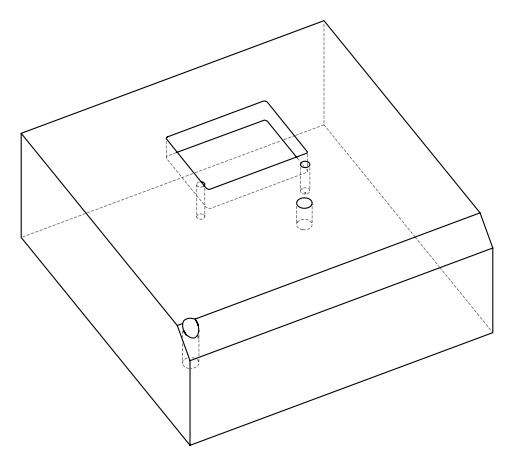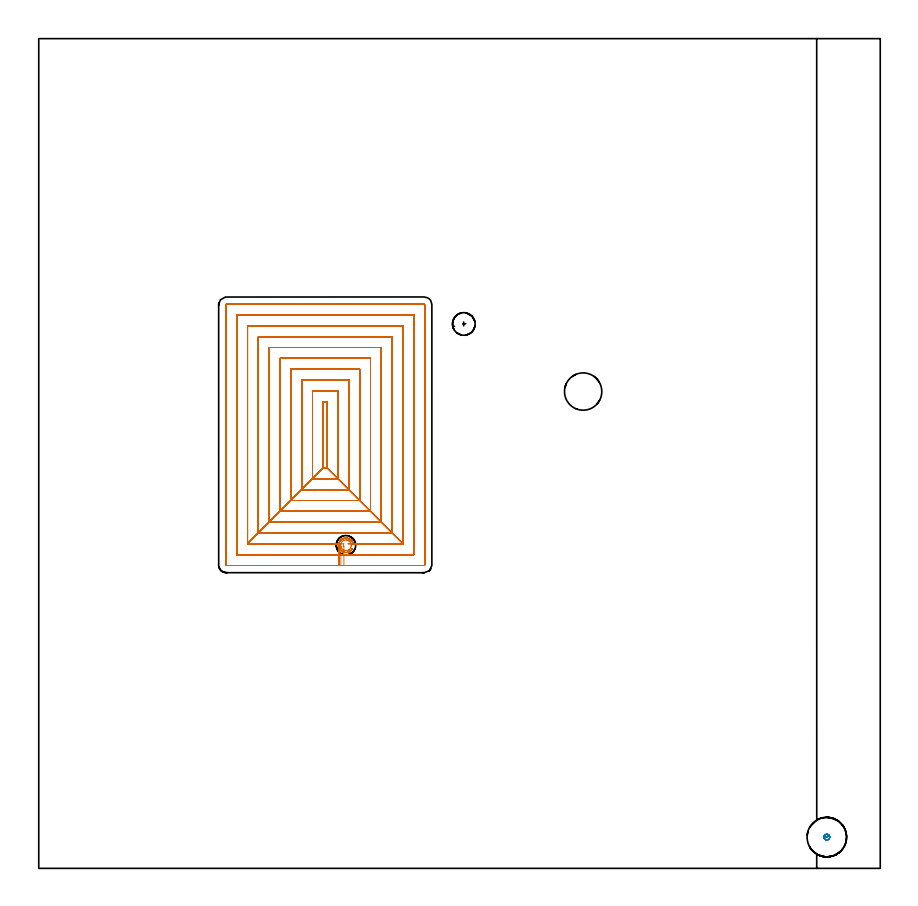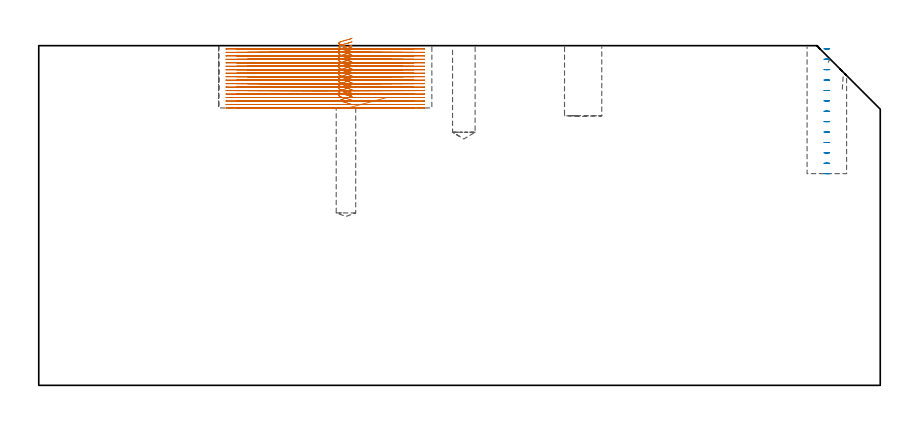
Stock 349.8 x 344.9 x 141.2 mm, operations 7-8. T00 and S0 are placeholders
(PLAN: 8 operations, 6 tool changes, 112.7 min)
(1 INDEXABLE_INSERT_DRILL_BLIND_HOLE_FROM_SOLID | STEP1POCKET | NXT0302_002 | 0.13 min | 5507 mm3)
(2 SPOT_DRILL | STEP1POCKET_1 | NXT0321_9005460120000 | 0.03 min | 2806 mm3)
(3 SPOT_DRILL_1 | STEP1POCKET_2 | NXT0321_9005460120000 | 0.03 min | 11 mm3)
(4 DRILL_BLIND_HOLE_INTO_CENTER | STEP1POCKET_1 | NXT0301_052 | 0.2 min | 2282 mm3)
(5 DRILL_BLIND_HOLE_INTO_CENTER_1 | STEP1POCKET_2 | UGT0301_209 | 0.16 min | 2552 mm3)
(6 AREA_MILL | FG_CHAMFER_SURFACE | UGT0205_001 | 27.6 min | 120172 mm3)
(7 MILL_RECTANGULAR_POCKET | POCKET_RECTANGULAR_STRAIGHT | NXT0201_008 | Follow Part, ap 1.5, ae 75% | 83.96 min | 259935 mm3)
(8 MILL_BLIND_HOLE_FROM_SOLID_MATERIAL | STEP1POCKET_3 | UGT0201_132 | Spiral | 0.6 min | 10312 mm3)
(TOOL NXT0302_002 | Index. Insert Drill 15.5mm [880-D1550L20-05] | D15.5 PA176 FL78 Z2)
(TOOL NXT0321_9005460120000 | NC Spot Drill, 142deg, 12mm, Carbide, Uncoated | D12 PA142 FL30 Z2)
(TOOL NXT0301_052 | Carbide Drill 8.1mm [860.1-0810-024A1-MM 2214] | D8.1 PA140 FL47 Z2)
(TOOL UGT0301_209 | Twist Drill 9.4 mm | D9.4 PA118 FL78 Z2)
(TOOL UGT0205_001 | Chamfer Mill 20 x 3 x 45 deg. | D20 FL50 Z2)
(TOOL NXT0201_008 | ENDMILL 6mm [2P460-0600-NA 1630] | D6 FL26 Z6)
(TOOL UGT0201_132 | Carbide End Mill 14.0 | D14 FL30 Z4)
(OP 7 MILL_RECTANGULAR_POCKET)
G17 G21 G94 G90
T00 M6
G54
G17 G0 G90 X130.256 Y132.738 S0 M3
G43 Z151.3 H1
Z144.3
G94 G1 X129.957 Y132.316 Z144.162 F250.
X129.494 Y131.888 Z143.993
X129.286 Y131.757 Z143.927
X128.839 Y131.526 Z143.792
X128.611 Y131.434 Z143.726
X127.929 Y131.306 Z143.54
X127.235 Y131.336 Z143.354
X126.567 Y131.522 Z143.168
X125.958 Y131.855 Z142.982
X125.441 Y132.318 Z142.796
X125.293 Y132.515 Z142.73
X125.054 Y132.9 Z142.609
X124.94 Y133.117 Z142.543
X124.75 Y133.736 Z142.37
X124.698 Y134.381 Z142.196
X124.785 Y135.023 Z142.023
X125.008 Y135.631 Z141.849
X125.355 Y136.177 Z141.676
X125.812 Y136.636 Z141.502
X126.356 Y136.987 Z141.329
X126.963 Y137.213 Z141.155
X127.605 Y137.303 Z140.982
X127.849 Y137.291 Z140.916
X128.094 Y137.279 Z140.85
X128.679 Y137.141 Z140.69
X129.224 Y136.889 Z140.529
X129.709 Y136.534 Z140.368
X130.113 Y136.089 Z140.207
X130.421 Y135.573 Z140.046
X130.506 Y135.344 Z139.98
X130.587 Y135.127 Z139.918
X130.633 Y134.9 Z139.856
X151.4 F500.
Y225.5
X86.8
Y134.9
X118.3 Y166.4
X119.9
Y194.
X118.3
Y166.4
X113.8 Y161.9
X124.4
Y198.5
X113.8
Y161.9
X109.3 Y157.4
X128.9
Y203.
X109.3
Y157.4
X104.8 Y152.9
X133.4
Y207.5
X104.8
Y152.9
X100.3 Y148.4
X137.9
Y212.
X100.3
Y148.4
X95.8 Y143.9
X142.4
Y216.5
X95.8
Y143.9
X91.3 Y139.4
X146.9
Y221.
X91.3
Y139.4
X86.8 Y134.9
X124.768
G3 X124.768 Y133.7 R2.995
G1 Y130.4
X155.9
Y230.
X82.3
Y130.4
X124.768
Y125.9
X160.2
G3 X160.4 Y126.1 R0.2
G1 Y234.3
G3 X160.2 Y234.5 R0.2
G1 X78.
G3 X77.8 Y234.3 R0.2
G1 Y126.1
G3 X78. Y125.9 R0.2
G1 X124.768
X125.768
G0 X130.256 Y132.738 Z142.856
G1 X129.957 Y132.316 Z142.717 F250.
X129.494 Y131.888 Z142.548
X129.286 Y131.757 Z142.483
X128.839 Y131.526 Z142.348
X128.611 Y131.434 Z142.282
X127.929 Y131.306 Z142.096
X127.235 Y131.336 Z141.91
X126.567 Y131.522 Z141.724
X125.958 Y131.855 Z141.538
X125.441 Y132.318 Z141.352
X125.293 Y132.515 Z141.286
X125.054 Y132.9 Z141.164
X124.94 Y133.117 Z141.099
X124.75 Y133.736 Z140.925
X124.698 Y134.381 Z140.752
X124.785 Y135.023 Z140.578
X125.008 Y135.631 Z140.405
X125.355 Y136.177 Z140.231
X125.812 Y136.636 Z140.058
X126.356 Y136.987 Z139.884
X126.963 Y137.213 Z139.711
X127.605 Y137.303 Z139.537
X127.849 Y137.291 Z139.472
X128.094 Y137.279 Z139.406
X128.679 Y137.141 Z139.245
X129.224 Y136.889 Z139.084
X129.709 Y136.534 Z138.923
X130.113 Y136.089 Z138.762
X130.421 Y135.573 Z138.601
X130.506 Y135.344 Z138.535
X130.587 Y135.127 Z138.473
X130.633 Y134.9 Z138.411
X151.4 F500.
Y225.5
X86.8
Y134.9
X118.3 Y166.4
X119.9
Y194.
X118.3
Y166.4
X113.8 Y161.9
X124.4
Y198.5
X113.8
Y161.9
X109.3 Y157.4
X128.9
Y203.
X109.3
Y157.4
X104.8 Y152.9
X133.4
Y207.5
X104.8
Y152.9
X100.3 Y148.4
X137.9
Y212.
X100.3
Y148.4
X95.8 Y143.9
X142.4
Y216.5
X95.8
Y143.9
X91.3 Y139.4
X146.9
Y221.
X91.3
Y139.4
X86.8 Y134.9
X124.768
G3 X124.768 Y133.7 R2.995
G1 Y130.4
X155.9
Y230.
X82.3
Y130.4
X124.768
Y125.9
X160.2
G3 X160.4 Y126.1 R0.2
G1 Y234.3
G3 X160.2 Y234.5 R0.2
G1 X78.
G3 X77.8 Y234.3 R0.2
G1 Y126.1
G3 X78. Y125.9 R0.2
G1 X124.768
X125.768
G0 X130.256 Y132.738 Z141.411
G1 X129.957 Y132.316 Z141.273 F250.
X129.494 Y131.888 Z141.104
X129.286 Y131.757 Z141.038
X128.839 Y131.526 Z140.903
X128.611 Y131.434 Z140.837
X127.929 Y131.306 Z140.651
X127.235 Y131.336 Z140.465
X126.567 Y131.522 Z140.279
X125.958 Y131.855 Z140.093
X125.441 Y132.318 Z139.907
X125.293 Y132.515 Z139.841
X125.054 Y132.9 Z139.72
X124.94 Y133.117 Z139.654
X124.75 Y133.736 Z139.481
X124.698 Y134.381 Z139.307
X124.785 Y135.023 Z139.134
X125.008 Y135.631 Z138.96
X125.355 Y136.177 Z138.787
X125.812 Y136.636 Z138.613
X126.356 Y136.987 Z138.44
X126.963 Y137.213 Z138.266
X127.605 Y137.303 Z138.093
X127.849 Y137.291 Z138.027
X128.094 Y137.279 Z137.962
X128.679 Y137.141 Z137.801
X129.224 Y136.889 Z137.64
X129.709 Y136.534 Z137.479
X130.113 Y136.089 Z137.318
X130.421 Y135.573 Z137.157
X130.506 Y135.344 Z137.091
X130.587 Y135.127 Z137.029
X130.633 Y134.9 Z136.967
X151.4 F500.
Y225.5
X86.8
Y134.9
X118.3 Y166.4
X119.9
Y194.
X118.3
Y166.4
X113.8 Y161.9
X124.4
Y198.5
X113.8
Y161.9
X109.3 Y157.4
X128.9
Y203.
X109.3
Y157.4
X104.8 Y152.9
X133.4
Y207.5
X104.8
Y152.9
X100.3 Y148.4
X137.9
Y212.
X100.3
Y148.4
X95.8 Y143.9
X142.4
Y216.5
X95.8
Y143.9
X91.3 Y139.4
X146.9
Y221.
X91.3
Y139.4
X86.8 Y134.9
X124.768
G3 X124.768 Y133.7 R2.995
G1 Y130.4
X155.9
Y230.
X82.3
Y130.4
X124.768
Y125.9
X160.2
G3 X160.4 Y126.1 R0.2
G1 Y234.3
G3 X160.2 Y234.5 R0.2
G1 X78.
G3 X77.8 Y234.3 R0.2
G1 Y126.1
G3 X78. Y125.9 R0.2
G1 X124.768
X125.768
G0 X130.256 Y132.738 Z139.967
G1 X129.957 Y132.316 Z139.828 F250.
X129.494 Y131.888 Z139.659
X129.286 Y131.757 Z139.594
X128.839 Y131.526 Z139.459
X128.611 Y131.434 Z139.393
X127.929 Y131.306 Z139.207
X127.235 Y131.336 Z139.021
X126.567 Y131.522 Z138.835
X125.958 Y131.855 Z138.649
X125.441 Y132.318 Z138.463
X125.293 Y132.515 Z138.397
X125.054 Y132.9 Z138.276
X124.94 Y133.117 Z138.21
X124.75 Y133.736 Z138.036
X124.698 Y134.381 Z137.863
X124.785 Y135.023 Z137.689
X125.008 Y135.631 Z137.516
X125.355 Y136.177 Z137.342
X125.812 Y136.636 Z137.169
X126.356 Y136.987 Z136.995
X126.963 Y137.213 Z136.822
X127.605 Y137.303 Z136.648
X127.849 Y137.291 Z136.583
X128.094 Y137.279 Z136.517
X128.679 Y137.141 Z136.356
X129.224 Y136.889 Z136.195
X129.709 Y136.534 Z136.034
X130.113 Y136.089 Z135.873
X130.421 Y135.573 Z135.712
X130.506 Y135.344 Z135.646
X130.587 Y135.127 Z135.584
X130.633 Y134.9 Z135.522
X151.4 F500.
Y225.5
X86.8
Y134.9
X118.3 Y166.4
X119.9
Y194.
X118.3
Y166.4
X113.8 Y161.9
X124.4
Y198.5
X113.8
Y161.9
X109.3 Y157.4
X128.9
Y203.
X109.3
Y157.4
X104.8 Y152.9
X133.4
Y207.5
X104.8
Y152.9
X100.3 Y148.4
X137.9
Y212.
X100.3
Y148.4
X95.8 Y143.9
X142.4
Y216.5
X95.8
Y143.9
X91.3 Y139.4
X146.9
Y221.
X91.3
Y139.4
X86.8 Y134.9
X124.768
G3 X124.768 Y133.7 R2.995
G1 Y130.4
X155.9
Y230.
X82.3
Y130.4
X124.768
Y125.9
X160.2
G3 X160.4 Y126.1 R0.2
G1 Y234.3
G3 X160.2 Y234.5 R0.2
G1 X78.
G3 X77.8 Y234.3 R0.2
G1 Y126.1
G3 X78. Y125.9 R0.2
G1 X124.768
X125.768
G0 X130.257 Y132.738 Z138.522
G1 X130.182 Y132.607 Z138.482 F250.
X129.868 Y132.219 Z138.348
X129.495 Y131.888 Z138.215
X129.287 Y131.758 Z138.149
X128.835 Y131.525 Z138.013
X128.341 Y131.364 Z137.873
X127.706 Y131.298 Z137.702
X127.072 Y131.366 Z137.531
X126.465 Y131.565 Z137.36
X125.914 Y131.887 Z137.189
X125.442 Y132.317 Z137.018
X125.293 Y132.515 Z136.952
X125.054 Y132.9 Z136.83
X124.94 Y133.117 Z136.765
X124.756 Y133.713 Z136.598
X124.698 Y134.333 Z136.431
X124.77 Y134.952 Z136.264
X124.966 Y135.543 Z136.097
X125.085 Y135.757 Z136.031
X125.204 Y135.971 Z135.966
X125.516 Y136.362 Z135.832
X125.887 Y136.695 Z135.698
X126.094 Y136.827 Z135.632
X126.47 Y137.03 Z135.518
X126.693 Y137.13 Z135.452
X126.962 Y137.212 Z135.377
X127.204 Y137.253 Z135.311
X127.446 Y137.293 Z135.246
X128.054 Y137.281 Z135.083
X128.647 Y137.148 Z134.92
X129.202 Y136.898 Z134.757
X129.695 Y136.542 Z134.594
X130.106 Y136.095 Z134.431
X130.42 Y135.574 Z134.268
X130.506 Y135.344 Z134.202
X130.587 Y135.127 Z134.14
X130.633 Y134.9 Z134.078
X151.4 F500.
Y225.5
X86.8
Y134.9
X118.3 Y166.4
X119.9
Y194.
X118.3
Y166.4
X113.8 Y161.9
X124.4
Y198.5
X113.8
Y161.9
X109.3 Y157.4
X128.9
Y203.
X109.3
Y157.4
X104.8 Y152.9
X133.4
Y207.5
X104.8
Y152.9
X100.3 Y148.4
X137.9
Y212.
X100.3
Y148.4
X95.8 Y143.9
X142.4
Y216.5
X95.8
Y143.9
X91.3 Y139.4
X146.9
Y221.
X91.3
Y139.4
X86.8 Y134.9
X124.769
G3 X124.769 Y133.7 R3.006
G1 Y130.4
X155.9
Y230.
X82.3
Y130.4
X124.769
Y125.9
X160.2
G3 X160.4 Y126.1 R0.2
G1 Y234.3
G3 X160.2 Y234.5 R0.2
G1 X78.
G3 X77.8 Y234.3 R0.2
G1 Y126.1
G3 X78. Y125.9 R0.2
G1 X124.769
X125.769
G0 X130.257 Y132.738 Z137.078
G1 X130.182 Y132.607 Z137.038 F250.
X129.868 Y132.219 Z136.904
X129.495 Y131.888 Z136.77
X129.287 Y131.758 Z136.704
X128.835 Y131.525 Z136.568
X128.341 Y131.364 Z136.429
X127.706 Y131.298 Z136.258
X127.072 Y131.366 Z136.087
X126.465 Y131.565 Z135.916
X125.914 Y131.887 Z135.745
X125.442 Y132.317 Z135.574
X125.293 Y132.515 Z135.507
X125.054 Y132.9 Z135.386
X124.94 Y133.117 Z135.32
X124.756 Y133.713 Z135.153
X124.698 Y134.333 Z134.986
X124.77 Y134.952 Z134.819
X124.966 Y135.543 Z134.652
X125.085 Y135.757 Z134.587
X125.204 Y135.971 Z134.521
X125.516 Y136.362 Z134.387
X125.887 Y136.695 Z134.253
X126.094 Y136.827 Z134.188
X126.47 Y137.03 Z134.073
X126.693 Y137.13 Z134.008
X126.962 Y137.212 Z133.932
X127.204 Y137.253 Z133.867
X127.446 Y137.293 Z133.801
X128.054 Y137.281 Z133.638
X128.647 Y137.148 Z133.475
X129.202 Y136.898 Z133.312
X129.695 Y136.542 Z133.149
X130.106 Y136.095 Z132.986
X130.42 Y135.574 Z132.823
X130.506 Y135.344 Z132.758
X130.587 Y135.127 Z132.696
X130.633 Y134.9 Z132.634
X151.4 F500.
Y225.5
X86.8
Y134.9
X118.3 Y166.4
X119.9
Y194.
X118.3
Y166.4
X113.8 Y161.9
X124.4
Y198.5
X113.8
Y161.9
X109.3 Y157.4
X128.9
Y203.
X109.3
Y157.4
X104.8 Y152.9
X133.4
Y207.5
X104.8
Y152.9
X100.3 Y148.4
X137.9
Y212.
X100.3
Y148.4
X95.8 Y143.9
X142.4
Y216.5
X95.8
Y143.9
X91.3 Y139.4
X146.9
Y221.
X91.3
Y139.4
X86.8 Y134.9
X124.769
G3 X124.769 Y133.7 R3.006
G1 Y130.4
X155.9
Y230.
X82.3
Y130.4
X124.769
Y125.9
X160.2
G3 X160.4 Y126.1 R0.2
G1 Y234.3
G3 X160.2 Y234.5 R0.2
G1 X78.
G3 X77.8 Y234.3 R0.2
G1 Y126.1
G3 X78. Y125.9 R0.2
G1 X124.769
X125.769
G0 X130.256 Y132.738 Z135.634
G1 X129.957 Y132.316 Z135.495 F250.
X129.494 Y131.888 Z135.326
X129.286 Y131.757 Z135.26
X128.839 Y131.526 Z135.125
X128.611 Y131.434 Z135.059
X127.929 Y131.306 Z134.873
X127.235 Y131.336 Z134.687
X126.567 Y131.522 Z134.501
X125.958 Y131.855 Z134.316
X125.441 Y132.318 Z134.13
X125.293 Y132.515 Z134.064
X125.054 Y132.9 Z133.942
X124.94 Y133.117 Z133.877
X124.75 Y133.736 Z133.703
X124.698 Y134.381 Z133.53
X124.785 Y135.023 Z133.356
X125.008 Y135.631 Z133.183
X125.355 Y136.177 Z133.009
X125.812 Y136.636 Z132.836
X126.356 Y136.987 Z132.662
X126.963 Y137.213 Z132.489
X127.605 Y137.303 Z132.315
X127.849 Y137.291 Z132.249
X128.094 Y137.279 Z132.184
X128.679 Y137.141 Z132.023
X129.224 Y136.889 Z131.862
X129.709 Y136.534 Z131.701
X130.113 Y136.089 Z131.54
X130.421 Y135.573 Z131.379
X130.506 Y135.344 Z131.313
X130.587 Y135.127 Z131.251
X130.633 Y134.9 Z131.189
X151.4 F500.
Y225.5
X86.8
Y134.9
X118.3 Y166.4
X119.9
Y194.
X118.3
Y166.4
X113.8 Y161.9
X124.4
Y198.5
X113.8
Y161.9
X109.3 Y157.4
X128.9
Y203.
X109.3
Y157.4
X104.8 Y152.9
X133.4
Y207.5
X104.8
Y152.9
X100.3 Y148.4
X137.9
Y212.
X100.3
Y148.4
X95.8 Y143.9
X142.4
Y216.5
X95.8
Y143.9
X91.3 Y139.4
X146.9
Y221.
X91.3
Y139.4
X86.8 Y134.9
X124.768
G3 X124.768 Y133.7 R2.995
G1 Y130.4
X155.9
Y230.
X82.3
Y130.4
X124.768
Y125.9
X160.2
G3 X160.4 Y126.1 R0.2
G1 Y234.3
G3 X160.2 Y234.5 R0.2
G1 X78.
G3 X77.8 Y234.3 R0.2
G1 Y126.1
G3 X78. Y125.9 R0.2
G1 X124.768
X125.768
G0 X130.256 Y132.738 Z134.189
G1 X129.957 Y132.316 Z134.05 F250.
X129.494 Y131.888 Z133.881
X129.286 Y131.757 Z133.816
X128.839 Y131.526 Z133.681
X128.611 Y131.434 Z133.615
X127.929 Y131.306 Z133.429
X127.235 Y131.336 Z133.243
X126.567 Y131.522 Z133.057
X125.958 Y131.855 Z132.871
X125.441 Y132.318 Z132.685
X125.293 Y132.515 Z132.619
X125.054 Y132.9 Z132.498
X124.94 Y133.117 Z132.432
X124.75 Y133.736 Z132.259
X124.698 Y134.381 Z132.085
X124.785 Y135.023 Z131.912
X125.008 Y135.631 Z131.738
X125.355 Y136.177 Z131.565
X125.812 Y136.636 Z131.391
X126.356 Y136.987 Z131.218
X126.963 Y137.213 Z131.044
X127.605 Y137.303 Z130.871
X127.849 Y137.291 Z130.805
X128.094 Y137.279 Z130.739
X128.679 Y137.141 Z130.578
X129.224 Y136.889 Z130.417
X129.709 Y136.534 Z130.256
X130.113 Y136.089 Z130.095
X130.421 Y135.573 Z129.934
X130.506 Y135.344 Z129.869
X130.587 Y135.127 Z129.807
X130.633 Y134.9 Z129.745
X151.4 F500.
Y225.5
X86.8
Y134.9
X118.3 Y166.4
X119.9
Y194.
X118.3
Y166.4
X113.8 Y161.9
X124.4
Y198.5
X113.8
Y161.9
X109.3 Y157.4
X128.9
Y203.
X109.3
Y157.4
X104.8 Y152.9
X133.4
Y207.5
X104.8
Y152.9
X100.3 Y148.4
X137.9
Y212.
X100.3
Y148.4
X95.8 Y143.9
X142.4
Y216.5
X95.8
Y143.9
X91.3 Y139.4
X146.9
Y221.
X91.3
Y139.4
X86.8 Y134.9
X124.768
G3 X124.768 Y133.7 R2.995
G1 Y130.4
X155.9
Y230.
X82.3
Y130.4
X124.768
Y125.9
X160.2
G3 X160.4 Y126.1 R0.2
G1 Y234.3
G3 X160.2 Y234.5 R0.2
G1 X78.
G3 X77.8 Y234.3 R0.2
G1 Y126.1
G3 X78. Y125.9 R0.2
G1 X124.768
X125.768
G0 X130.256 Y132.738 Z132.745
G1 X129.957 Y132.316 Z132.606 F250.
X129.494 Y131.888 Z132.437
X129.286 Y131.757 Z132.371
X128.839 Y131.526 Z132.236
X128.611 Y131.434 Z132.17
X127.929 Y131.306 Z131.985
X127.235 Y131.336 Z131.799
X126.567 Y131.522 Z131.613
X125.958 Y131.855 Z131.427
X125.441 Y132.318 Z131.241
X125.293 Y132.515 Z131.175
X125.054 Y132.9 Z131.053
X124.94 Y133.117 Z130.988
X124.75 Y133.736 Z130.814
X124.698 Y134.381 Z130.641
X124.785 Y135.023 Z130.467
X125.008 Y135.631 Z130.294
X125.355 Y136.177 Z130.12
X125.812 Y136.636 Z129.947
X126.356 Y136.987 Z129.773
X126.963 Y137.213 Z129.6
X127.605 Y137.303 Z129.426
X127.849 Y137.291 Z129.36
X128.094 Y137.279 Z129.295
X128.679 Y137.141 Z129.134
X129.224 Y136.889 Z128.973
X129.709 Y136.534 Z128.812
X130.113 Y136.089 Z128.651
X130.421 Y135.573 Z128.49
X130.506 Y135.344 Z128.424
X130.587 Y135.127 Z128.362
X130.633 Y134.9 Z128.3
X151.4 F500.
Y225.5
X86.8
Y134.9
X118.3 Y166.4
X119.9
Y194.
X118.3
Y166.4
X113.8 Y161.9
X124.4
Y198.5
X113.8
Y161.9
X109.3 Y157.4
X128.9
Y203.
X109.3
Y157.4
X104.8 Y152.9
X133.4
Y207.5
X104.8
Y152.9
X100.3 Y148.4
X137.9
Y212.
X100.3
Y148.4
X95.8 Y143.9
X142.4
Y216.5
X95.8
Y143.9
X91.3 Y139.4
X146.9
Y221.
X91.3
Y139.4
X86.8 Y134.9
X124.768
G3 X124.768 Y133.7 R2.995
G1 Y130.4
X155.9
Y230.
X82.3
Y130.4
X124.768
Y125.9
X160.2
G3 X160.4 Y126.1 R0.2
G1 Y234.3
G3 X160.2 Y234.5 R0.2
G1 X78.
G3 X77.8 Y234.3 R0.2
G1 Y126.1
G3 X78. Y125.9 R0.2
G1 X124.768
X125.768
G0 X130.256 Y132.738 Z131.3
G1 X129.957 Y132.316 Z131.162 F250.
X129.494 Y131.888 Z130.993
X129.286 Y131.757 Z130.927
X128.839 Y131.526 Z130.792
X128.611 Y131.434 Z130.726
X127.929 Y131.306 Z130.54
X127.235 Y131.336 Z130.354
X126.567 Y131.522 Z130.168
X125.958 Y131.855 Z129.982
X125.441 Y132.318 Z129.796
X125.293 Y132.515 Z129.73
X125.054 Y132.9 Z129.609
X124.94 Y133.117 Z129.543
X124.75 Y133.736 Z129.37
X124.698 Y134.381 Z129.196
X124.785 Y135.023 Z129.023
X125.008 Y135.631 Z128.849
X125.355 Y136.177 Z128.676
X125.812 Y136.636 Z128.502
X126.356 Y136.987 Z128.329
X126.963 Y137.213 Z128.155
X127.605 Y137.303 Z127.982
X127.849 Y137.291 Z127.916
X128.094 Y137.279 Z127.85
X128.679 Y137.141 Z127.689
X129.224 Y136.889 Z127.528
X129.709 Y136.534 Z127.367
X130.113 Y136.089 Z127.206
X130.421 Y135.573 Z127.045
X130.506 Y135.344 Z126.98
X130.587 Y135.127 Z126.918
X130.633 Y134.9 Z126.856
X151.4 F500.
Y225.5
X86.8
Y134.9
X118.3 Y166.4
X119.9
Y194.
X118.3
Y166.4
X113.8 Y161.9
X124.4
Y198.5
X113.8
Y161.9
X109.3 Y157.4
X128.9
Y203.
X109.3
Y157.4
X104.8 Y152.9
X133.4
Y207.5
X104.8
Y152.9
X100.3 Y148.4
X137.9
Y212.
X100.3
Y148.4
X95.8 Y143.9
X142.4
Y216.5
X95.8
Y143.9
X91.3 Y139.4
X146.9
Y221.
X91.3
Y139.4
X86.8 Y134.9
X124.768
G3 X124.768 Y133.7 R2.995
G1 Y130.4
X155.9
Y230.
X82.3
Y130.4
X124.768
Y125.9
X160.2
G3 X160.4 Y126.1 R0.2
G1 Y234.3
G3 X160.2 Y234.5 R0.2
G1 X78.
G3 X77.8 Y234.3 R0.2
G1 Y126.1
G3 X78. Y125.9 R0.2
G1 X124.768
X125.768
G0 X130.256 Y132.738 Z129.856
G1 X129.957 Y132.316 Z129.717 F250.
X129.494 Y131.888 Z129.548
X129.286 Y131.757 Z129.482
X128.839 Y131.526 Z129.348
X128.611 Y131.434 Z129.282
X127.929 Y131.306 Z129.096
X127.235 Y131.336 Z128.91
X126.567 Y131.522 Z128.724
X125.958 Y131.855 Z128.538
X125.441 Y132.318 Z128.352
X125.293 Y132.515 Z128.286
X125.054 Y132.9 Z128.164
X124.94 Y133.117 Z128.099
X124.75 Y133.736 Z127.925
X124.698 Y134.381 Z127.752
X124.785 Y135.023 Z127.578
X125.008 Y135.631 Z127.405
X125.355 Y136.177 Z127.231
X125.812 Y136.636 Z127.058
X126.356 Y136.987 Z126.884
X126.963 Y137.213 Z126.711
X127.605 Y137.303 Z126.537
X127.849 Y137.291 Z126.472
X128.094 Y137.279 Z126.406
X128.679 Y137.141 Z126.245
X129.224 Y136.889 Z126.084
X129.709 Y136.534 Z125.923
X130.113 Y136.089 Z125.762
X130.421 Y135.573 Z125.601
X130.506 Y135.344 Z125.535
X130.587 Y135.127 Z125.473
X130.633 Y134.9 Z125.411
X151.4 F500.
Y225.5
X86.8
Y134.9
X118.3 Y166.4
X119.9
Y194.
X118.3
Y166.4
X113.8 Y161.9
X124.4
Y198.5
X113.8
Y161.9
X109.3 Y157.4
X128.9
Y203.
X109.3
Y157.4
X104.8 Y152.9
X133.4
Y207.5
X104.8
Y152.9
X100.3 Y148.4
X137.9
Y212.
X100.3
Y148.4
X95.8 Y143.9
X142.4
Y216.5
X95.8
Y143.9
X91.3 Y139.4
X146.9
Y221.
X91.3
Y139.4
X86.8 Y134.9
X124.768
G3 X124.768 Y133.7 R2.995
G1 Y130.4
X155.9
Y230.
X82.3
Y130.4
X124.768
Y125.9
X160.2
G3 X160.4 Y126.1 R0.2
G1 Y234.3
G3 X160.2 Y234.5 R0.2
G1 X78.
G3 X77.8 Y234.3 R0.2
G1 Y126.1
G3 X78. Y125.9 R0.2
G1 X124.768
X125.768
G0 X130.256 Y132.738 Z128.411
G1 X129.957 Y132.316 Z128.273 F250.
X129.494 Y131.888 Z128.104
X129.286 Y131.757 Z128.038
X128.839 Y131.526 Z127.903
X128.611 Y131.434 Z127.837
X127.929 Y131.306 Z127.651
X127.235 Y131.336 Z127.465
X126.567 Y131.522 Z127.279
X125.958 Y131.855 Z127.093
X125.441 Y132.318 Z126.907
X125.293 Y132.515 Z126.841
X125.054 Y132.9 Z126.72
X124.94 Y133.117 Z126.654
X124.75 Y133.736 Z126.481
X124.698 Y134.381 Z126.307
X124.785 Y135.023 Z126.134
X125.008 Y135.631 Z125.96
X125.355 Y136.177 Z125.787
X125.812 Y136.636 Z125.613
X126.356 Y136.987 Z125.44
X126.963 Y137.213 Z125.266
X127.605 Y137.303 Z125.093
X127.849 Y137.291 Z125.027
X128.094 Y137.279 Z124.961
X128.679 Y137.141 Z124.8
X129.224 Y136.889 Z124.639
X129.709 Y136.534 Z124.478
X130.113 Y136.089 Z124.317
X130.421 Y135.573 Z124.156
X130.506 Y135.344 Z124.091
X130.587 Y135.127 Z124.029
X130.633 Y134.9 Z123.967
X151.4 F500.
Y225.5
X86.8
Y134.9
X118.3 Y166.4
X119.9
Y194.
X118.3
Y166.4
X113.8 Y161.9
X124.4
Y198.5
X113.8
Y161.9
X109.3 Y157.4
X128.9
Y203.
X109.3
Y157.4
X104.8 Y152.9
X133.4
Y207.5
X104.8
Y152.9
X100.3 Y148.4
X137.9
Y212.
X100.3
Y148.4
X95.8 Y143.9
X142.4
Y216.5
X95.8
Y143.9
X91.3 Y139.4
X146.9
Y221.
X91.3
Y139.4
X86.8 Y134.9
X124.768
G3 X124.768 Y133.7 R2.995
G1 Y130.4
X155.9
Y230.
X82.3
Y130.4
X124.768
Y125.9
X160.2
G3 X160.4 Y126.1 R0.2
G1 Y234.3
G3 X160.2 Y234.5 R0.2
G1 X78.
G3 X77.8 Y234.3 R0.2
G1 Y126.1
G3 X78. Y125.9 R0.2
G1 X124.768
X125.768
G0 X130.26 Y132.745 Z126.967
G1 X129.957 Y132.316 Z126.826 F250.
X129.494 Y131.888 Z126.657
X129.286 Y131.757 Z126.591
X128.839 Y131.526 Z126.456
X128.342 Y131.364 Z126.316
X127.707 Y131.298 Z126.145
X127.073 Y131.366 Z125.974
X126.466 Y131.565 Z125.803
X125.915 Y131.886 Z125.632
X125.443 Y132.316 Z125.461
X125.293 Y132.516 Z125.394
X125.049 Y132.91 Z125.27
X124.936 Y133.128 Z125.204
X124.751 Y133.757 Z125.029
X124.705 Y134.41 Z124.853
X124.801 Y135.058 Z124.678
X125.035 Y135.67 Z124.502
X125.394 Y136.218 Z124.327
X125.863 Y136.675 Z124.151
X126.069 Y136.81 Z124.085
X126.274 Y136.944 Z124.019
X126.609 Y137.099 Z123.92
X126.961 Y137.212 Z123.821
X127.203 Y137.253 Z123.756
X127.445 Y137.293 Z123.69
X128.053 Y137.281 Z123.527
X128.647 Y137.148 Z123.364
X129.201 Y136.898 Z123.201
X129.694 Y136.542 Z123.038
X130.106 Y136.095 Z122.875
X130.42 Y135.574 Z122.712
X130.506 Y135.344 Z122.646
X130.587 Y135.127 Z122.584
X130.633 Y134.9 Z122.522
X151.4 F500.
Y225.5
X86.8
Y134.9
X118.3 Y166.4
X119.9
Y194.
X118.3
Y166.4
X113.8 Y161.9
X124.4
Y198.5
X113.8
Y161.9
X109.3 Y157.4
X128.9
Y203.
X109.3
Y157.4
X104.8 Y152.9
X133.4
Y207.5
X104.8
Y152.9
X100.3 Y148.4
X137.9
Y212.
X100.3
Y148.4
X95.8 Y143.9
X142.4
Y216.5
X95.8
Y143.9
X91.3 Y139.4
X146.9
Y221.
X91.3
Y139.4
X86.8 Y134.9
X124.775
G3 X124.775 Y133.686 R3.015
G1 Y130.4
X155.9
Y230.
X82.3
Y130.4
X124.775
Y125.9
X160.2
G3 X160.4 Y126.1 R0.2
G1 Y234.3
G3 X160.2 Y234.5 R0.2
G1 X78.
G3 X77.8 Y234.3 R0.2
G1 Y126.1
G3 X78. Y125.9 R0.2
G1 X124.775
X125.775
G0 X130.259 Y132.744 Z125.522
G1 X129.957 Y132.316 Z125.382 F250.
X129.494 Y131.888 Z125.213
X129.286 Y131.757 Z125.147
X128.839 Y131.526 Z125.012
X128.611 Y131.434 Z124.946
X127.963 Y131.308 Z124.77
X127.304 Y131.325 Z124.593
X126.664 Y131.484 Z124.416
X126.073 Y131.776 Z124.24
X125.559 Y132.19 Z124.063
X125.4 Y132.378 Z123.997
X125.244 Y132.567 Z123.931
X124.939 Y133.122 Z123.761
X124.756 Y133.728 Z123.592
X124.704 Y134.359 Z123.422
X124.783 Y134.987 Z123.253
X124.992 Y135.584 Z123.083
X125.321 Y136.125 Z122.914
X125.754 Y136.586 Z122.744
X126.275 Y136.946 Z122.574
X126.499 Y137.046 Z122.508
X126.724 Y137.144 Z122.443
X127.336 Y137.282 Z122.275
X127.962 Y137.291 Z122.107
X128.577 Y137.17 Z121.939
X129.153 Y136.925 Z121.771
X129.667 Y136.566 Z121.603
X130.095 Y136.109 Z121.436
X130.42 Y135.574 Z121.268
X130.506 Y135.344 Z121.202
X130.587 Y135.127 Z121.14
X130.633 Y134.9 Z121.078
X151.4 F500.
Y225.5
X86.8
Y134.9
X118.3 Y166.4
X119.9
Y194.
X118.3
Y166.4
X113.8 Y161.9
X124.4
Y198.5
X113.8
Y161.9
X109.3 Y157.4
X128.9
Y203.
X109.3
Y157.4
X104.8 Y152.9
X133.4
Y207.5
X104.8
Y152.9
X100.3 Y148.4
X137.9
Y212.
X100.3
Y148.4
X95.8 Y143.9
X142.4
Y216.5
X95.8
Y143.9
X91.3 Y139.4
X146.9
Y221.
X91.3
Y139.4
X86.8 Y134.9
X124.775
G3 X124.775 Y133.686 R3.015
G1 Y130.4
X155.9
Y230.
X82.3
Y130.4
X124.775
Y125.9
X160.2
G3 X160.4 Y126.1 R0.2
G1 Y234.3
G3 X160.2 Y234.5 R0.2
G1 X78.
G3 X77.8 Y234.3 R0.2
G1 Y126.1
G3 X78. Y125.9 R0.2
G1 X124.775
X125.775
G0 X130.259 Y132.744 Z124.078
G1 X129.957 Y132.316 Z123.937 F250.
X129.494 Y131.888 Z123.768
X129.286 Y131.757 Z123.703
X128.839 Y131.526 Z123.568
X128.611 Y131.434 Z123.502
X127.963 Y131.308 Z123.325
X127.304 Y131.325 Z123.149
X126.664 Y131.484 Z122.972
X126.073 Y131.776 Z122.795
X125.559 Y132.19 Z122.618
X125.4 Y132.378 Z122.552
X125.244 Y132.567 Z122.487
X124.939 Y133.122 Z122.317
X124.756 Y133.728 Z122.147
X124.704 Y134.359 Z121.978
X124.783 Y134.987 Z121.808
X124.992 Y135.584 Z121.639
X125.321 Y136.125 Z121.469
X125.754 Y136.586 Z121.299
X126.275 Y136.946 Z121.13
X126.499 Y137.046 Z121.064
X126.724 Y137.144 Z120.998
X127.336 Y137.282 Z120.83
X127.962 Y137.291 Z120.663
X128.577 Y137.17 Z120.495
X129.153 Y136.925 Z120.327
X129.667 Y136.566 Z120.159
X130.095 Y136.109 Z119.991
X130.42 Y135.574 Z119.823
X130.506 Y135.344 Z119.757
X130.587 Y135.127 Z119.695
X130.633 Y134.9 Z119.633
X151.4 F500.
X119.9 Y166.4
Y194.
X118.3
Y166.4
X119.9
X124.4 Y161.9
Y198.5
X113.8
Y161.9
X124.4
X128.9 Y157.4
Y203.
X109.3
Y157.4
X128.9
X133.4 Y152.9
Y207.5
X104.8
Y152.9
X133.4
X137.9 Y148.4
Y212.
X100.3
Y148.4
X137.9
X142.4 Y143.9
Y216.5
X95.8
Y143.9
X142.4
X146.9 Y139.4
Y221.
X91.3
Y139.4
X146.9
X151.4 Y134.9
Y225.5
X86.8
Y134.9
X124.775
G3 X124.775 Y133.686 R3.015
G1 Y130.4
X155.9
Y230.
X82.3
Y130.4
X124.775
Y125.9
X160.2
G3 X160.4 Y126.1 R0.2
G1 Y234.3
G3 X160.2 Y234.5 R0.2
G1 X78.
G3 X77.8 Y234.3 R0.2
G1 Y126.1
G3 X78. Y125.9 R0.2
G1 X124.775
X125.775
G0 X130.259 Y132.744 Z122.633
G1 X129.957 Y132.316 Z122.493 F250.
X129.494 Y131.888 Z122.324
X129.286 Y131.757 Z122.258
X128.839 Y131.526 Z122.123
X128.611 Y131.434 Z122.057
X127.963 Y131.308 Z121.881
X127.304 Y131.325 Z121.704
X126.664 Y131.484 Z121.527
X126.073 Y131.776 Z121.351
X125.559 Y132.19 Z121.174
X125.4 Y132.378 Z121.108
X125.244 Y132.567 Z121.042
X124.939 Y133.122 Z120.873
X124.756 Y133.728 Z120.703
X124.704 Y134.359 Z120.533
X124.783 Y134.987 Z120.364
X124.992 Y135.584 Z120.194
X125.321 Y136.125 Z120.025
X125.754 Y136.586 Z119.855
X126.275 Y136.946 Z119.685
X126.499 Y137.046 Z119.62
X126.724 Y137.144 Z119.554
X127.336 Y137.282 Z119.386
X127.962 Y137.291 Z119.218
X128.577 Y137.17 Z119.05
X129.153 Y136.925 Z118.882
X129.667 Y136.566 Z118.714
X130.095 Y136.109 Z118.547
X130.42 Y135.574 Z118.379
X130.506 Y135.344 Z118.313
X130.587 Y135.127 Z118.251
X130.633 Y134.9 Z118.189
X151.4 F500.
X119.9 Y166.4
Y194.
X118.3
Y166.4
X119.9
X124.4 Y161.9
Y198.5
X113.8
Y161.9
X124.4
X128.9 Y157.4
Y203.
X109.3
Y157.4
X128.9
X133.4 Y152.9
Y207.5
X104.8
Y152.9
X133.4
X137.9 Y148.4
Y212.
X100.3
Y148.4
X137.9
X142.4 Y143.9
Y216.5
X95.8
Y143.9
X142.4
X146.9 Y139.4
Y221.
X91.3
Y139.4
X146.9
X151.4 Y134.9
Y225.5
X86.8
Y134.9
X124.775
G3 X124.775 Y133.686 R3.015
G1 Y130.4
X155.9
Y230.
X82.3
Y130.4
X124.775
Y125.9
X160.2
G3 X160.4 Y126.1 R0.2
G1 Y234.3
G3 X160.2 Y234.5 R0.2
G1 X78.
G3 X77.8 Y234.3 R0.2
G1 Y126.1
G3 X78. Y125.9 R0.2
G1 X124.775
X125.775
G0 X127.827 Y136.49 Z121.189
G1 X128.26 Y136.437 Z121.072 F250.
X128.801 Y136.218 Z120.916
X128.974 Y136.097 Z120.859
X129.145 Y135.975 Z120.803
X129.505 Y135.576 Z120.659
X129.758 Y135.103 Z120.515
X129.873 Y134.697 Z120.402
X129.91 Y134.291 Z120.293
X129.889 Y134.081 Z120.236
X129.861 Y133.858 Z120.176
X129.682 Y133.33 Z120.026
X129.441 Y132.932 Z119.902
X129.166 Y132.641 Z119.794
X128.842 Y132.404 Z119.687
X128.653 Y132.314 Z119.631
X128.464 Y132.224 Z119.575
X127.958 Y132.103 Z119.435
X127.437 Y132.104 Z119.296
X126.932 Y132.227 Z119.156
X126.743 Y132.319 Z119.1
X126.556 Y132.408 Z119.045
X126.172 Y132.7 Z118.916
X125.863 Y133.069 Z118.786
X125.766 Y133.252 Z118.731
X125.667 Y133.43 Z118.676
X125.569 Y133.705 Z118.598
X125.51 Y133.992 Z118.52
X125.504 Y134.195 Z118.465
X125.494 Y134.408 Z118.408
X125.592 Y134.969 Z118.255
X125.674 Y135.165 Z118.199
X125.764 Y135.364 Z118.14
X125.971 Y135.671 Z118.041
X126.223 Y135.942 Z117.942
X126.396 Y136.075 Z117.883
X126.567 Y136.199 Z117.827
X127.104 Y136.427 Z117.67
X127.681 Y136.508 Z117.514
X128.26 Y136.437 Z117.358
X128.801 Y136.218 Z117.202
X128.974 Y136.097 Z117.145
X129.145 Y135.975 Z117.089
X129.505 Y135.576 Z116.945
X129.758 Y135.103 Z116.801
X129.816 Y134.9 Z116.744
X151.4 F500.
Y225.5
X86.8
Y134.9
X118.3 Y166.4
X119.9
Y194.
X118.3
Y166.4
X113.8 Y161.9
X124.4
Y198.5
X113.8
Y161.9
X109.3 Y157.4
X128.9
Y203.
X109.3
Y157.4
X104.8 Y152.9
X133.4
Y207.5
X104.8
Y152.9
X100.3 Y148.4
X137.9
Y212.
X100.3
Y148.4
X95.8 Y143.9
X142.4
Y216.5
X95.8
Y143.9
X91.3 Y139.4
X146.9
Y221.
X91.3
Y139.4
X86.8 Y134.9
X125.583
G3 X125.504 Y134.195 R2.25
X125.583 Y133.693 R2.064
G1 Y130.4
X155.9
Y230.
X82.3
Y130.4
X125.583
Y125.9
X160.2
G3 X160.4 Y126.1 R0.2
G1 Y234.3
G3 X160.2 Y234.5 R0.2
G1 X78.
G3 X77.8 Y234.3 R0.2
G1 Y126.1
G3 X78. Y125.9 R0.2
G1 X125.583
X126.583
G0 X145.137 Y134.9 Z119.744
G1 X128.55 Z115.3 F250.
X151.4 F500.
Y225.5
X86.8
Y134.9
X118.3 Y166.4
X119.9
Y194.
X118.3
Y166.4
X113.8 Y161.9
X124.4
Y198.5
X113.8
Y161.9
X109.3 Y157.4
X128.9
Y203.
X109.3
Y157.4
X104.8 Y152.9
X133.4
Y207.5
X104.8
Y152.9
X100.3 Y148.4
X137.9
Y212.
X100.3
Y148.4
X95.8 Y143.9
X142.4
Y216.5
X95.8
Y143.9
X91.3 Y139.4
X146.9
Y221.
X91.3
Y139.4
X86.8 Y134.9
X126.846
G3 X126.694 Y134.013 R1.128
G1 X126.84 Y133.71
X126.846 Y133.7
Y130.4
X155.9
Y230.
X82.3
Y130.4
X126.846
Y125.9
X160.2
G3 X160.4 Y126.1 R0.2
G1 Y234.3
G3 X160.2 Y234.5 R0.2
G1 X78.
G3 X77.8 Y234.3 R0.2
G1 Y126.1
G3 X78. Y125.9 R0.2
G1 X126.846
X127.846
G0 Z151.3
M5
M2
(OP 8 MILL_BLIND_HOLE_FROM_SOLID_MATERIAL)
G17 G21 G94 G90
T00 M6
G54
G17 G0 G90 X327.6 Y13. S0 M3
G43 Z151.2 H0
Z139.877
G94 G3 X328.2 Y13.6 R0.6 F250.
X327.6 Y14.2 R0.6
X326.4 Y13. R1.2
X327.6 Y14.2 R-1.2
X327. Y13.6 R0.6
X327.6 Y13. R0.6
G0 Z135.554
G3 X328.2 Y13.6 R0.6
X327.6 Y14.2 R0.6
X326.4 Y13. R1.2
X327.6 Y14.2 R-1.2
X327. Y13.6 R0.6
X327.6 Y13. R0.6
G0 Z131.231
G3 X328.2 Y13.6 R0.6
X327.6 Y14.2 R0.6
X326.4 Y13. R1.2
X327.6 Y14.2 R-1.2
X327. Y13.6 R0.6
X327.6 Y13. R0.6
G0 Z126.908
G3 X328.2 Y13.6 R0.6
X327.6 Y14.2 R0.6
X326.4 Y13. R1.2
X327.6 Y14.2 R-1.2
X327. Y13.6 R0.6
X327.6 Y13. R0.6
G0 Z122.585
G3 X328.2 Y13.6 R0.6
X327.6 Y14.2 R0.6
X326.4 Y13. R1.2
X327.6 Y14.2 R-1.2
X327. Y13.6 R0.6
X327.6 Y13. R0.6
G0 Z118.262
G3 X328.2 Y13.6 R0.6
X327.6 Y14.2 R0.6
X326.4 Y13. R1.2
X327.6 Y14.2 R-1.2
X327. Y13.6 R0.6
X327.6 Y13. R0.6
G0 Z113.938
G3 X328.2 Y13.6 R0.6
X327.6 Y14.2 R0.6
X326.4 Y13. R1.2
X327.6 Y14.2 R-1.2
X327. Y13.6 R0.6
X327.6 Y13. R0.6
G0 Z109.615
G3 X328.2 Y13.6 R0.6
X327.6 Y14.2 R0.6
X326.4 Y13. R1.2
X327.6 Y14.2 R-1.2
X327. Y13.6 R0.6
X327.6 Y13. R0.6
G0 Z105.292
G3 X328.2 Y13.6 R0.6
X327.6 Y14.2 R0.6
X326.4 Y13. R1.2
X327.6 Y14.2 R-1.2
X327. Y13.6 R0.6
X327.6 Y13. R0.6
G0 Z100.969
G3 X328.2 Y13.6 R0.6
X327.6 Y14.2 R0.6
X326.4 Y13. R1.2
X327.6 Y14.2 R-1.2
X327. Y13.6 R0.6
X327.6 Y13. R0.6
G0 Z96.646
G3 X328.2 Y13.6 R0.6
X327.6 Y14.2 R0.6
X326.4 Y13. R1.2
X327.6 Y14.2 R-1.2
X327. Y13.6 R0.6
X327.6 Y13. R0.6
G0 Z92.323
G3 X328.2 Y13.6 R0.6
X327.6 Y14.2 R0.6
X326.4 Y13. R1.2
X327.6 Y14.2 R-1.2
X327. Y13.6 R0.6
X327.6 Y13. R0.6
G0 Z88.
G3 X328.2 Y13.6 R0.6
X327.6 Y14.2 R0.6
X326.4 Y13. R1.2
X327.6 Y14.2 R-1.2
X327. Y13.6 R0.6
X327.6 Y13. R0.6
G0 Z151.2
M5
M2
